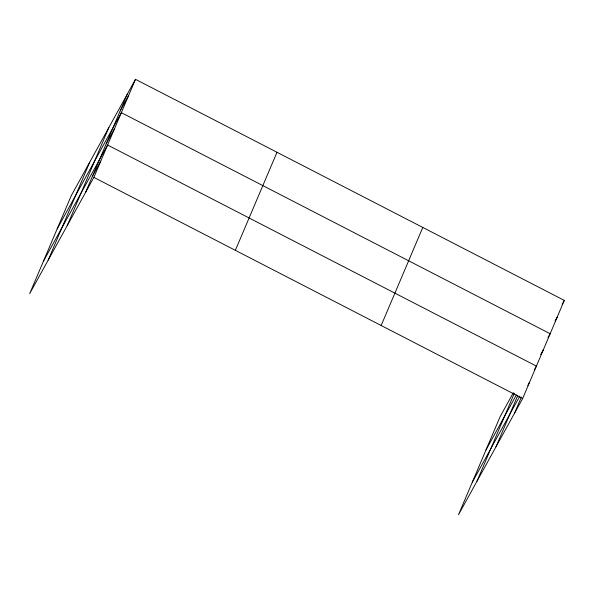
<?xml version="1.0" encoding="UTF-8"?>
<svg xmlns="http://www.w3.org/2000/svg" width="594" height="594" viewBox="0 0 594 594"><rect width="100%" height="100%" fill="white"/><g stroke="black" fill="none" stroke-linecap="round" stroke-linejoin="round"><path stroke-width="0.89" d="M48.159 260.165L89.783 162.103M67.174 225.72L108.799 127.651M85.633 192.285L127.257 94.216M135.484 79.314L71.325 195.537L29.7 293.599L93.859 177.376L135.484 79.314L564.3 300.401L522.675 398.463L458.516 514.686L500.141 416.624L513.327 392.738M235.365 250.334L276.99 152.272M381.162 325.505L422.787 227.443M476.975 481.251L514.352 393.191M495.99 446.807L517.678 395.708M514.449 413.372L521.317 397.193M120.181 110.892L128.408 95.983M57.173 228.876L121.332 112.652L550.148 333.739L547.98 337.667M106.237 143.741L114.464 128.839M43.436 261.241L107.596 145.018L536.412 366.104L534.244 370.025M92.501 176.106L100.728 161.197M562.132 304.321L564.3 300.401M555.056 320.99L557.224 317.07M485.989 449.962L516.386 394.899M540.681 354.633L543.28 349.925M472.252 482.328L519.832 396.131M527.814 385.424L529.544 382.284M93.859 177.376L522.675 398.463"/></g></svg>
